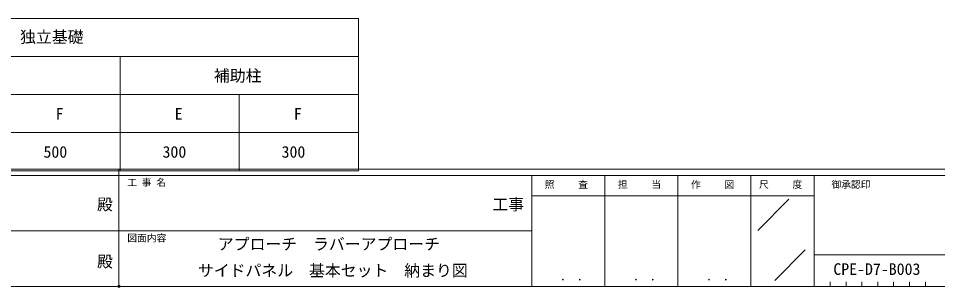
# Model space of a CAD drawing. Units: millimetres, scale not verified. Extents: x -7780 to 8280, y -5652 to 5795.
# Drawn here: x -513 to 5277, y -5652 to -3956 of the extents above; entities that cross this region are included whole.
import ezdxf
from ezdxf.enums import TextEntityAlignment as Align

# ---------------------------------------------------------------- set-up
doc = ezdxf.new("R2010")
doc.units = ezdxf.units.MM
doc.header["$LTSCALE"] = 30
doc.header["$PDMODE"] = 32
doc.header["$PDSIZE"] = 15
doc.layers.add('0-0_0', color=7, linetype='Continuous')
for name, color, linetype, lineweight in [('0-1_USER1', 3, 'Continuous', 18), ('0-5_YKK_13', 7, 'Continuous', 18), ('0-6_YKK_D', 7, 'Continuous', 9)]:
    doc.layers.add(name, color=color, linetype=linetype, lineweight=lineweight)
doc.styles.add('ＭＳ ゴシック', font='')
doc.styles.get('ＭＳ ゴシック').set_extended_font_data('MS Gothic')

msp = doc.modelspace()

# ---------------------------------------------------------------- linework, layer by layer
at = {"layer": '0-1_USER1'}
for p, q in [((7920.02, -4905), (-7679.98, -4905)), ((120.02, -4905), (120.02, -5645)), ((120.02, -4945), (-2479.98, -4945)), ((2720.02, -4945), (120.02, -4945)), ((3180.02, -4945), (3180.02, -5645)), ((3640.02, -4945), (3640.02, -5645)), ((4100.02, -4945), (4100.02, -5645)), ((4500.02, -4945), (4100.02, -4945)), ((6565.02, -4945), (4500.02, -4945)), ((4500.02, -4945), (4500.02, -5645)), ((4100.02, -5075), (2720.02, -5075)), ((4100.02, -5075), (4500.02, -5075)), ((4144.19, -5291.58), (4340.05, -5095.72)), ((-2464.98, -5295), (120.02, -5295)), ((120.02, -5295), (2720.02, -5295)), ((4251.32, -5606.98), (4443.76, -5414.54)), ((4500.02, -5445), (6565.02, -5445)), ((4600.02, -5615), (4600.02, -5645)), ((4700.02, -5615), (4700.02, -5645)), ((4800.02, -5615), (4800.02, -5645)), ((4900.02, -5615), (4900.02, -5645)), ((5000.02, -5615), (5000.02, -5645)), ((5100.02, -5615), (5100.02, -5645)), ((5200.02, -5615), (5200.02, -5645)), ((-2479.98, -5645), (120.02, -5645)), ((120.02, -5645), (2720.02, -5645)), ((2720.02, -5645), (4100.02, -5645)), ((4100.02, -5645), (4500.02, -5645)), ((4500.02, -5645), (6565.02, -5645))]:
    msp.add_line(p, q, dxfattribs=at)
msp.add_lwpolyline([(4100.02, -4945), (2720.02, -4945), (2720.02, -5645)], dxfattribs=at)
msp.add_point((120.02, -5645), dxfattribs=at)
at = {"layer": '0-5_YKK_13'}
for p, q in [((-2006.65, -3955.63), (1628.35, -3955.63)), ((1628.35, -3955.63), (1628.35, -4915.63)), ((-2006.65, -4195.63), (1628.35, -4195.63)), ((128.35, -4195.63), (128.35, -4915.63)), ((-2006.65, -4435.63), (1628.35, -4435.63)), ((878.35, -4435.63), (878.35, -4915.63)), ((-1371.65, -4675.63), (1628.35, -4675.63)), ((-2006.65, -4915.63), (1628.35, -4915.63))]:
    msp.add_line(p, q, dxfattribs=at)

# ---------------------------------------------------------------- texts
at = {"layer": '0-0_0', "style": 'ＭＳ ゴシック'}
for s, p in [('アプローチ  ラバーアプローチ', (742.69, -5436.67)), ('サイドパネル\u3000基本セット\u3000納まり図', (617.35, -5603.33))]:
    msp.add_text(s, height=73.31, dxfattribs=at).set_placement(p, align=Align.BOTTOM_LEFT)
at = {"layer": '0-1_USER1', "style": 'ＭＳ ゴシック'}
for s, height, p in [('工 事 名', 43.99, (172.52, -5025)), ('照     査', 43.99, (2802.18, -5037.9)), ('担     当', 43.99, (3262.9, -5037.9)), ('作     図', 43.99, (3722.9, -5038.8)), ('尺     度', 43.99, (4152.18, -5037.9)), ('御承認印', 43.99, (4608.34, -5037.9)), ('殿', 73.31, (-18.42, -5186.5)), ('工事', 73.31, (2472.38, -5186.43)), ('図面内容', 43.99, (172.52, -5375)), ('殿', 73.31, (-18.42, -5546.5)), ('． ．', 51.83, (2899.98, -5623.7)), ('． ．', 51.83, (3359.98, -5623.7)), ('． ．', 51.83, (3819.98, -5623.7))]:
    msp.add_text(s, height=height, dxfattribs=at).set_placement(p, align=Align.BOTTOM_LEFT)
at = {"layer": '0-5_YKK_13', "style": 'ＭＳ ゴシック'}
for s, p in [('独立基礎', (-502.86, -4131.37)), ('補助柱', (718.35, -4375.63)), ('F', (-278.65, -4615.63)), ('E', (471.35, -4615.63)), ('F', (1221.35, -4615.63)), ('500', (-355.45, -4855.63)), ('300', (394.55, -4855.63)), ('300', (1144.55, -4855.63))]:
    msp.add_text(s, height=73.31, dxfattribs=at).set_placement(p, align=Align.BOTTOM_LEFT)
at = {"layer": '0-6_YKK_D', "style": 'ＭＳ ゴシック'}
msp.add_text('CPE-D7-B003', height=73.31, dxfattribs=at).set_placement((4620.19, -5594.41), align=Align.BOTTOM_LEFT)

doc.saveas('drawing.dxf')
